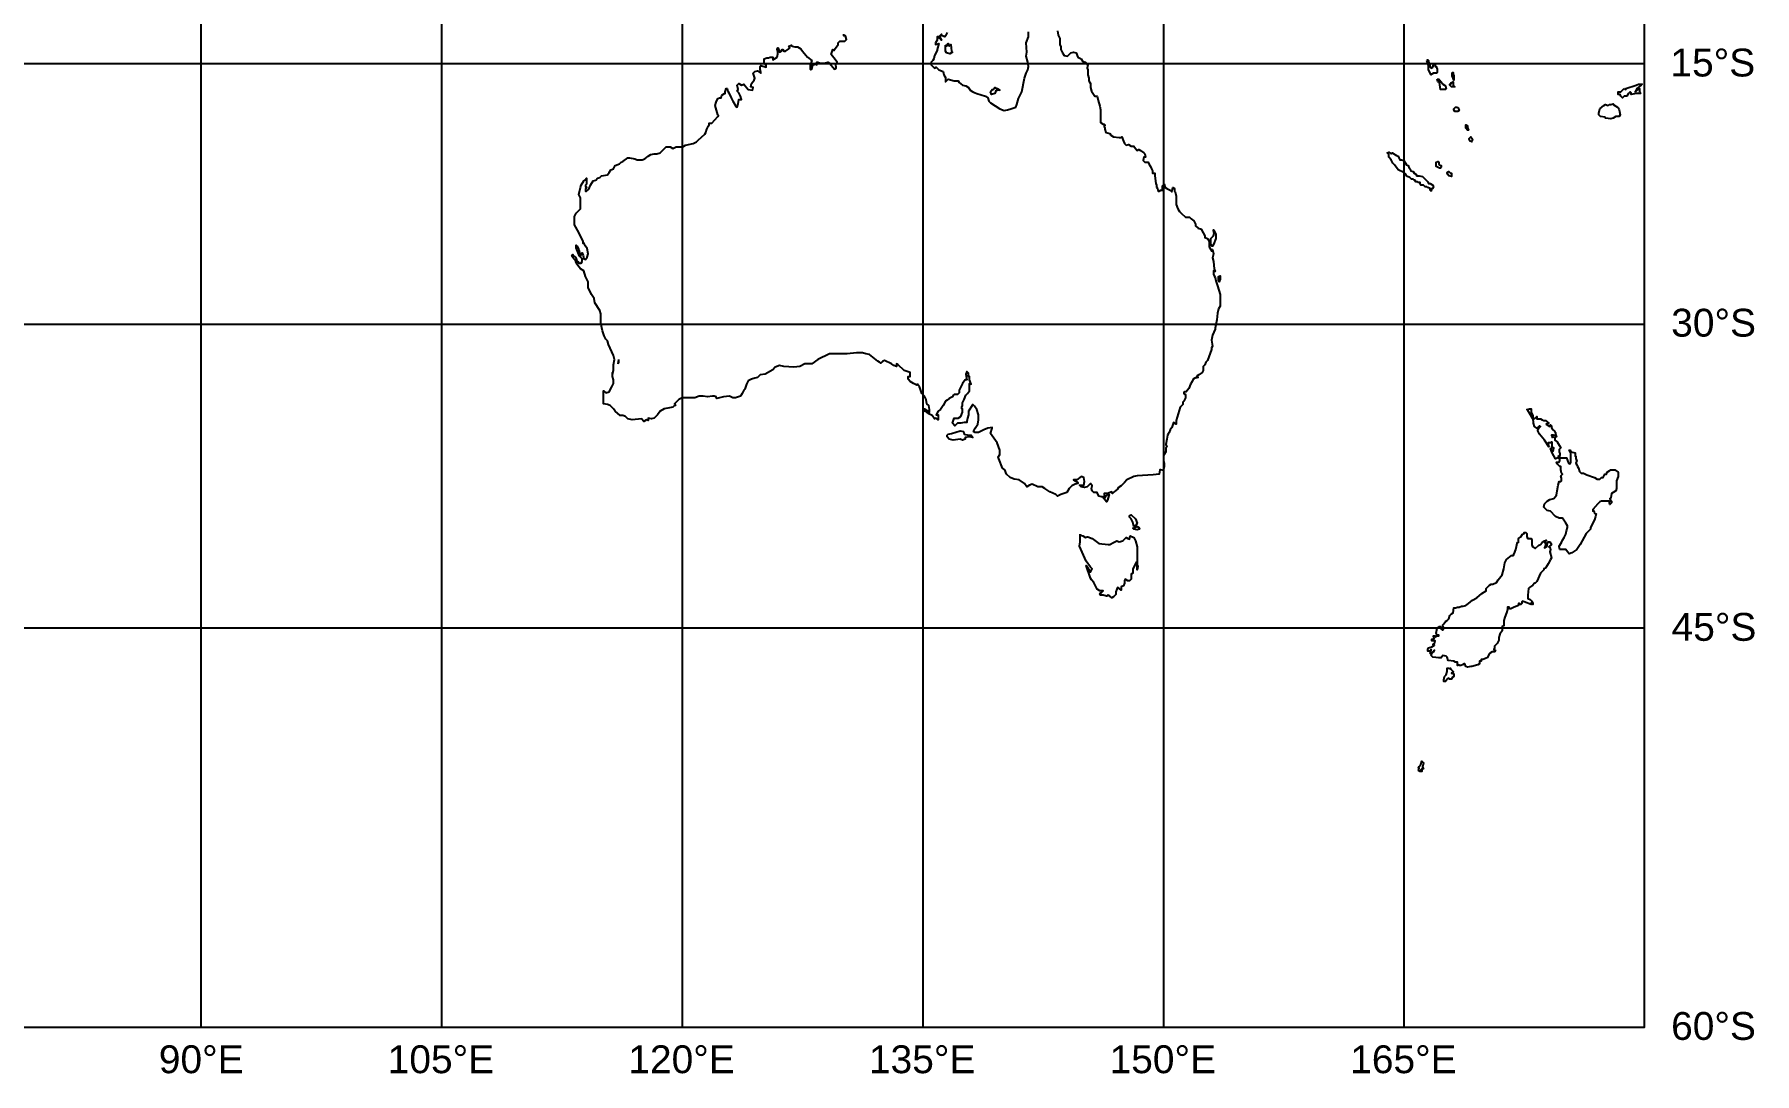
# Model space of a CAD drawing. Header units: millimetres. Extents: x 1844 to 27622, y 2629 to 17869.
# Drawn here: x 20211 to 27621, y 2629 to 7105 of the extents above; entities that cross this region are included whole.
import ezdxf

# ---------------------------------------------------------------- set-up
doc = ezdxf.new("R2010")
doc.units = ezdxf.units.MM
for name, color, linetype in [('COUNTRY', 212, 'Continuous'), ('FRAME', 252, 'Continuous'), ('经纬度标注', 7, 'Continuous'), ('网格线', 251, 'Continuous')]:
    doc.layers.add(name, color=color, linetype=linetype)
doc.styles.add('ARIAL', font='arial.ttf')

msp = doc.modelspace()

# ---------------------------------------------------------------- linework, layer by layer
at = {"layer": 'COUNTRY', "linetype": 'Continuous', "lineweight": -3}
for points in [[(24618.1, 7120.6), (24621.7, 7102.4), (24629, 7087.8), (24629, 7062.3), (24632.7, 7051.3), (24632.7, 7040.4), (24640, 7025.8), (24647.3, 7014.8), (24661.9, 7011.2), (24676.4, 7025.8), (24687.4, 7029.4), (24698.3, 7025.8), (24705.6, 7007.5), (24720.2, 7000.2), (24727.5, 6989.3), (24738.5, 6985.6), (24749.4, 6974.7), (24745.8, 6960.1), (24749.4, 6952.8), (24749.4, 6930.9), (24753.1, 6916.3), (24753.1, 6905.3), (24760.4, 6894.4), (24760.4, 6876.1), (24764, 6861.5), (24778.6, 6839.6), (24789.6, 6839.6), (24793.2, 6821.4), (24800.5, 6795.8), (24804.2, 6781.2), (24804.2, 6763), (24804.2, 6752), (24804.2, 6741.1), (24804.2, 6726.5), (24815.1, 6719.2), (24818.8, 6719.2), (24818.8, 6711.9), (24822.4, 6715.5), (24822.4, 6711.9), (24818.8, 6708.2), (24822.4, 6704.6), (24822.4, 6697.3), (24826.1, 6682.7), (24844.3, 6679), (24848, 6671.7), (24858.9, 6664.4), (24884.5, 6660.8), (24891.8, 6660.8), (24895.4, 6664.4), (24902.7, 6646.2), (24906.4, 6635.2), (24913.7, 6627.9), (24924.6, 6631.6), (24935.6, 6624.3), (24946.5, 6624.3), (24953.8, 6613.3), (24961.1, 6606), (24968.4, 6609.7), (24975.7, 6606), (24990.3, 6595.1), (24994, 6591.5), (24997.6, 6576.9), (24990.3, 6576.9), (24986.7, 6562.3), (24994, 6555), (25008.6, 6555), (25012.2, 6547.7), (25019.5, 6536.7), (25023.2, 6525.8), (25026.8, 6518.5), (25026.8, 6507.5), (25037.8, 6507.5), (25037.8, 6496.6), (25041.4, 6463.7), (25045.1, 6456.4), (25045.1, 6449.1), (25048.7, 6441.8), (25052.4, 6430.9), (25056, 6430.9), (25063.3, 6434.5), (25070.6, 6434.5), (25070.6, 6452.8), (25077.9, 6460.1), (25081.6, 6445.5), (25088.9, 6441.8), (25103.5, 6434.5), (25110.8, 6427.2), (25114.4, 6445.5), (25121.7, 6441.8), (25121.7, 6430.9), (25125.4, 6427.2), (25129, 6409), (25129, 6372.5), (25136.3, 6354.2), (25143.6, 6343.3), (25150.9, 6336), (25169.2, 6317.7), (25187.4, 6317.7), (25194.7, 6310.4), (25205.6, 6303.1), (25212.9, 6288.5), (25212.9, 6281.2), (25223.9, 6270.3), (25238.5, 6266.6), (25238.5, 6263), (25253.1, 6237.4), (25253.1, 6230.1), (25264, 6226.5), (25271.3, 6215.5), (25271.3, 6190), (25278.6, 6179), (25282.3, 6171.7), (25285.9, 6179), (25289.6, 6160.8), (25285.9, 6142.5), (25289.6, 6127.9), (25293.2, 6095.1), (25296.9, 6084.2), (25289.6, 6087.8), (25289.6, 6076.9), (25289.6, 6073.2), (25293.2, 6065.9), (25296.9, 6058.6), (25300.5, 6044), (25307.8, 6022.1), (25318.8, 5985.6), (25318.8, 5952.8), (25318.8, 5934.5), (25311.5, 5923.6), (25307.8, 5905.3), (25304.2, 5876.1), (25296.9, 5839.6), (25296.9, 5836), (25285.9, 5810.4), (25282.3, 5788.5), (25285.9, 5763), (25282.3, 5755.7), (25282.3, 5748.4), (25264, 5700.9), (25256.7, 5693.6), (25253.1, 5682.7), (25245.8, 5675.4), (25245.8, 5664.4), (25245.8, 5657.1), (25242.1, 5649.8), (25227.5, 5638.9), (25220.2, 5635.2), (25216.6, 5631.6), (25223.9, 5627.9), (25209.3, 5624.3), (25202, 5620.6), (25198.3, 5609.7), (25191, 5598.8), (25183.7, 5580.5), (25172.8, 5565.9), (25165.5, 5565.9), (25161.9, 5562.3), (25161.9, 5558.6), (25169.2, 5555), (25169.2, 5540.4), (25161.9, 5525.8), (25158.2, 5522.1), (25158.2, 5511.2), (25147.3, 5500.2), (25129, 5441.8), (25129, 5427.2), (25118.1, 5434.5), (25110.8, 5412.6), (25103.5, 5401.7), (25099.8, 5390.7), (25096.2, 5387.1), (25092.5, 5379.8), (25088.9, 5361.5), (25085.2, 5339.6), (25088.9, 5328.7), (25085.2, 5325), (25085.2, 5306.8), (25074.3, 5292.2), (25074.3, 5277.6), (25074.3, 5270.3), (25077.9, 5259.3), (25077.9, 5244.7), (25074.3, 5233.8), (25074.3, 5226.5), (25063.3, 5230.1), (25059.7, 5230.1), (25056, 5211.9), (25030.5, 5208.2), (24961.1, 5204.6), (24946.5, 5200.9), (24917.3, 5186.3), (24906.4, 5175.4), (24891.8, 5160.8), (24880.8, 5153.5), (24877.2, 5146.2), (24862.6, 5135.2), (24855.3, 5127.9), (24851.6, 5135.2), (24833.4, 5127.9), (24826.1, 5127.9), (24818.8, 5127.9), (24818.8, 5117), (24822.4, 5109.7), (24826.1, 5117), (24837, 5124.3), (24840.7, 5124.3), (24837, 5109.7), (24833.4, 5098.8), (24829.7, 5091.5), (24811.5, 5113.3), (24807.8, 5113.3), (24796.9, 5117), (24789.6, 5131.6), (24775, 5131.6), (24767.7, 5138.9), (24764, 5149.8), (24767.7, 5160.8), (24760.4, 5171.7), (24745.8, 5157.1), (24734.8, 5153.5), (24720.2, 5157.1), (24712.9, 5164.4), (24731.2, 5164.4), (24734.8, 5179), (24731.2, 5197.3), (24720.2, 5200.9), (24702, 5186.3), (24687.4, 5186.3), (24705.6, 5175.4), (24705.6, 5171.7), (24694.7, 5168.1), (24680.1, 5160.8), (24669.2, 5149.8), (24658.2, 5131.6), (24632.7, 5124.3), (24618.1, 5117), (24610.8, 5124.3), (24585.2, 5135.2), (24563.3, 5149.8), (24552.4, 5157.1), (24534.1, 5157.1), (24508.6, 5168.1), (24497.6, 5164.4), (24486.7, 5157.1), (24475.7, 5171.7), (24453.8, 5186.3), (24431.9, 5190), (24413.7, 5197.3), (24399.1, 5211.9), (24391.8, 5230.1), (24380.8, 5237.4), (24366.2, 5277.6), (24362.6, 5284.9), (24369.9, 5295.8), (24369.9, 5314.1), (24358.9, 5346.9), (24329.7, 5387.1), (24337, 5409), (24337, 5412.6), (24318.8, 5409), (24300.5, 5401.7), (24278.6, 5390.7), (24264, 5390.7), (24256.7, 5394.4), (24264, 5409), (24275, 5427.2), (24278.6, 5445.5), (24278.6, 5467.4), (24271.3, 5489.3), (24260.4, 5503.9), (24253.1, 5511.2), (24234.8, 5482), (24234.8, 5467.4), (24231.2, 5452.8), (24227.5, 5438.2), (24227.5, 5434.5), (24216.6, 5434.5), (24202, 5430.9), (24187.4, 5430.9), (24176.4, 5419.9), (24165.5, 5430.9), (24172.8, 5452.8), (24191, 5452.8), (24202, 5460.1), (24209.3, 5478.3), (24209.3, 5492.9), (24205.6, 5492.9), (24205.6, 5500.2), (24209.3, 5507.5), (24209.3, 5518.5), (24216.6, 5533.1), (24223.9, 5551.3), (24231.2, 5558.6), (24238.5, 5569.6), (24238.5, 5602.4), (24245.8, 5598.8), (24242.1, 5609.7), (24238.5, 5617), (24238.5, 5631.6), (24234.8, 5631.6), (24234.8, 5646.2), (24227.5, 5653.5), (24223.9, 5642.5), (24227.5, 5617), (24220.2, 5617), (24209.3, 5602.4), (24202, 5587.8), (24194.7, 5573.2), (24194.7, 5562.3), (24187.4, 5555), (24172.8, 5555), (24169.2, 5551.3), (24165.5, 5544), (24150.9, 5536.7), (24143.6, 5529.4), (24136.3, 5525.8), (24125.4, 5507.5), (24114.4, 5489.3), (24103.5, 5482), (24096.2, 5467.4), (24103.5, 5467.4), (24103.5, 5445.5), (24096.2, 5452.8), (24088.9, 5449.1), (24077.9, 5463.7), (24063.3, 5471), (24056, 5478.3), (24045.1, 5482), (24045.1, 5492.9), (24067, 5478.3), (24067, 5489.3), (24063.3, 5507.5), (24056, 5514.8), (24052.4, 5533.1), (24045.1, 5547.7), (24034.1, 5558.6), (24026.8, 5580.5), (24023.2, 5587.8), (24015.9, 5598.8), (24012.2, 5595.1), (23997.6, 5602.4), (23983, 5609.7), (23975.7, 5620.6), (23975.7, 5631.6), (23983, 5631.6), (23983, 5649.8), (23957.5, 5657.1), (23931.9, 5682.7), (23924.6, 5686.3), (23924.6, 5675.4), (23913.7, 5679), (23902.7, 5686.3), (23873.5, 5700.9), (23866.2, 5697.3), (23855.3, 5690), (23851.6, 5693.6), (23844.3, 5697.3), (23807.8, 5726.5), (23793.2, 5730.1), (23778.6, 5733.8), (23753.1, 5733.8), (23712.9, 5730.1), (23661.9, 5730.1), (23636.3, 5730.1), (23585.2, 5704.6), (23559.7, 5686.3), (23530.5, 5686.3), (23508.6, 5675.4), (23483, 5671.7), (23439.2, 5675.4), (23421, 5679), (23402.7, 5671.7), (23391.8, 5660.8), (23358.9, 5642.5), (23337, 5638.9), (23326.1, 5627.9), (23315.1, 5624.3), (23300.5, 5620.6), (23285.9, 5613.3), (23278.6, 5598.8), (23271.3, 5576.9), (23267.7, 5573.2), (23260.4, 5558.6), (23253.1, 5547.7), (23231.2, 5540.4), (23220.2, 5540.4), (23205.6, 5547.7), (23180.1, 5544), (23150.9, 5536.7), (23147.3, 5544), (23140, 5547.7), (23132.7, 5547.7), (23110.8, 5544), (23092.5, 5547.7), (23074.3, 5547.7), (23056, 5540.4), (23001.3, 5540.4), (22986.7, 5533.1), (22975.7, 5522.1), (22968.4, 5514.8), (22972.1, 5507.5), (22968.4, 5507.5), (22961.1, 5500.2), (22946.5, 5496.6), (22924.6, 5492.9), (22906.4, 5482), (22895.4, 5467.4), (22888.1, 5460.1), (22880.8, 5452.8), (22869.9, 5449.1), (22855.3, 5452.8), (22855.3, 5441.8), (22848, 5445.5), (22837, 5438.2), (22826.1, 5449.1), (22785.9, 5445.5), (22767.7, 5449.1), (22756.7, 5460.1), (22745.8, 5463.7), (22745.8, 5463.7), (22734.8, 5463.7), (22712.9, 5482), (22705.6, 5492.9), (22691, 5507.5), (22680.1, 5511.2), (22661.9, 5514.8), (22661.9, 5551.3), (22661.9, 5569.6), (22661.9, 5569.6), (22672.8, 5562.3), (22687.4, 5565.9), (22698.3, 5587.8), (22705.6, 5602.4), (22705.6, 5617), (22702, 5631.6), (22702, 5649.8), (22702, 5642.5), (22705.6, 5657.1), (22705.6, 5682.7), (22709.3, 5704.6), (22705.6, 5722.8), (22683.7, 5770.3), (22680.1, 5784.9), (22672.8, 5792.2), (22665.5, 5806.8), (22658.2, 5828.7), (22650.9, 5861.5), (22650.9, 5901.7), (22647.3, 5916.3), (22625.4, 5949.1), (22621.7, 5967.4), (22610.8, 5985.6), (22596.2, 6014.8), (22596.2, 6040.4), (22585.2, 6062.3), (22577.9, 6087.8), (22563.3, 6095.1), (22552.4, 6109.7), (22545.1, 6120.6), (22541.4, 6131.6), (22534.1, 6138.9), (22526.8, 6149.8), (22530.5, 6157.1), (22530.5, 6149.8), (22537.8, 6149.8), (22541.4, 6146.2), (22545.1, 6138.9), (22548.7, 6124.3), (22552.4, 6127.9), (22556, 6120.6), (22567, 6120.6), (22570.6, 6127.9), (22570.6, 6138.9), (22559.7, 6149.8), (22545.1, 6186.3), (22545.1, 6197.3), (22548.7, 6193.6), (22556, 6179), (22563.3, 6149.8), (22570.6, 6164.4), (22574.3, 6153.5), (22577.9, 6138.9), (22585.2, 6135.2), (22592.5, 6146.2), (22596.2, 6160.8), (22592.5, 6182.7), (22585.2, 6193.6), (22577.9, 6208.2), (22574.3, 6204.6), (22574.3, 6215.5), (22567, 6230.1), (22556, 6252), (22537.8, 6284.9), (22537.8, 6321.4), (22545.1, 6336), (22563.3, 6354.2), (22563.3, 6365.2), (22563.3, 6376.1), (22563.3, 6401.7), (22556, 6416.3), (22563.3, 6445.5), (22567, 6456.4), (22577.9, 6474.7), (22581.6, 6478.3)], [(24143.6, 7113.3), (24136.3, 7098.8), (24132.7, 7095.1), (24121.7, 7098.8), (24118.1, 7106), (24110.8, 7098.8), (24114.4, 7087.8), (24118.1, 7080.5), (24110.8, 7087.8), (24107.1, 7095.1), (24099.8, 7095.1), (24099.8, 7080.5), (24092.5, 7069.6), (24092.5, 7062.3), (24107.1, 7065.9), (24099.8, 7040.4), (24099.8, 7036.7), (24088.9, 7014.8), (24085.2, 7000.2), (24081.6, 6992.9), (24074.3, 6985.6), (24074.3, 6974.7), (24081.6, 6967.4), (24088.9, 6960.1), (24096.2, 6963.7), (24107.1, 6952.8), (24125.4, 6945.5), (24129, 6930.9), (24136.3, 6919.9), (24136.3, 6901.7), (24147.3, 6912.6), (24172.8, 6905.3), (24191, 6905.3), (24194.7, 6898), (24209.3, 6887.1), (24223.9, 6883.4), (24234.8, 6876.1), (24242.1, 6865.2), (24253.1, 6857.9), (24264, 6854.2), (24271.3, 6850.6), (24307.8, 6839.6), (24318.8, 6832.3), (24322.4, 6817.7), (24329.7, 6810.4), (24369.9, 6784.9), (24388.1, 6777.6), (24402.7, 6781.2), (24417.3, 6784.9), (24439.2, 6792.2), (24442.9, 6803.1), (24450.2, 6828.7), (24464.8, 6857.9), (24475.7, 6916.3), (24483, 6938.2), (24490.3, 6952.8), (24494, 6967.4), (24490.3, 6985.6), (24483, 7011.2), (24486.7, 7029.4), (24483, 7069.6), (24494, 7095.1), (24494, 7117)], [(22581.6, 6478.3), (22588.9, 6485.6), (22588.9, 6463.7), (22588.9, 6460.1), (22585.2, 6456.4), (22585.2, 6449.1), (22588.9, 6449.1), (22585.2, 6438.2), (22585.2, 6430.9), (22588.9, 6430.9), (22599.8, 6438.2), (22607.1, 6456.4), (22618.1, 6474.7), (22629, 6478.3), (22636.3, 6485.6), (22647.3, 6489.3), (22654.6, 6496.6), (22680.1, 6500.2), (22687.4, 6511.2), (22694.7, 6522.1), (22705.6, 6525.8), (22712.9, 6540.4), (22731.2, 6547.7), (22738.5, 6555), (22745.8, 6558.6), (22767.7, 6573.2), (22775, 6573.2), (22775, 6573.2), (22796.9, 6569.6), (22807.8, 6565.9), (22818.8, 6565.9), (22829.7, 6565.9), (22840.7, 6569.6), (22855.3, 6580.5), (22866.2, 6587.8), (22880.8, 6591.5), (22891.8, 6591.5), (22906.4, 6595.1), (22931.9, 6620.6), (22950.2, 6620.6), (22961.1, 6613.3), (22975.7, 6620.6), (22994, 6620.6), (23004.9, 6620.6), (23015.9, 6627.9), (23048.7, 6635.2), (23063.3, 6642.5), (23070.6, 6649.8), (23099.8, 6675.4), (23103.5, 6682.7), (23107.1, 6697.3), (23114.4, 6711.9), (23118.1, 6715.5), (23118.1, 6722.8), (23129, 6722.8), (23154.6, 6752), (23158.2, 6755.7), (23154.6, 6759.3), (23143.6, 6799.5), (23147.3, 6814.1), (23154.6, 6828.7), (23161.9, 6832.3), (23169.2, 6832.3), (23172.8, 6843.3), (23183.7, 6850.6), (23187.4, 6850.6), (23187.4, 6857.9), (23191, 6872.5), (23194.7, 6872.5), (23198.3, 6861.5), (23202, 6854.2), (23212.9, 6832.3), (23220.2, 6817.7), (23227.5, 6806.8), (23231.2, 6795.8), (23238.5, 6792.2), (23242.1, 6806.8), (23245.8, 6825), (23245.8, 6825), (23256.7, 6825), (23253.1, 6839.6), (23245.8, 6854.2), (23238.5, 6861.5), (23242.1, 6868.8), (23238.5, 6887.1), (23245.8, 6894.4), (23256.7, 6887.1), (23267.7, 6890.7), (23285.9, 6868.8), (23304.2, 6865.2), (23307.8, 6876.1), (23296.9, 6879.8), (23300.5, 6894.4), (23311.5, 6909), (23315.1, 6916.3), (23307.8, 6938.2), (23315.1, 6945.5), (23326.1, 6949.1), (23340.7, 6938.2), (23340.7, 6941.8), (23337, 6956.4), (23337, 6967.4), (23340.7, 6971), (23362.6, 6963.7), (23362.6, 6971), (23355.3, 6982), (23355.3, 7000.2), (23366.2, 7003.9), (23373.5, 7003.9), (23380.8, 7007.5), (23391.8, 7007.5), (23391.8, 6996.6), (23399.1, 7000.2), (23410, 7007.5), (23413.7, 7022.1), (23413.7, 7029.4), (23410, 7040.4), (23413.7, 7047.7), (23417.3, 7040.4), (23421, 7029.4), (23428.3, 7033.1), (23431.9, 7040.4), (23435.6, 7040.4), (23439.2, 7033.1), (23446.5, 7033.1), (23461.1, 7044), (23464.8, 7047.7), (23461.1, 7055), (23472.1, 7058.6), (23475.7, 7055), (23486.7, 7051.3), (23497.6, 7051.3), (23512.2, 7044), (23519.5, 7033.1), (23541.4, 7007.5), (23559.7, 6992.9), (23552.4, 6971), (23552.4, 6956.4), (23556, 6956.4), (23556, 6952.8), (23559.7, 6956.4), (23563.3, 6967.4), (23563.3, 6971), (23567, 6978.3), (23570.6, 6974.7), (23574.3, 6978.3), (23581.6, 6974.7), (23581.6, 6985.6), (23585.2, 6985.6), (23596.2, 6982), (23614.4, 6982), (23629, 6985.6), (23636.3, 6982), (23658.2, 6956.4), (23665.5, 6960.1), (23665.5, 6963.7), (23661.9, 6978.3), (23669.2, 6982), (23669.2, 6985.6), (23654.6, 7003.9), (23643.6, 7018.5), (23650.9, 7040.4), (23654.6, 7036.7), (23658.2, 7040.4), (23672.8, 7062.3), (23672.8, 7069.6), (23680.1, 7076.9), (23687.4, 7076.9), (23702, 7076.9), (23709.3, 7084.2), (23705.6, 7098.8), (23698.3, 7098.8), (23698.3, 7106)], [(24136.3, 7058.6), (24140, 7058.6), (24140, 7055), (24147.3, 7065.9), (24150.9, 7055), (24158.2, 7062.3), (24161.9, 7033.1), (24165.5, 7029.4), (24154.6, 7022.1), (24140, 7025.8), (24136.3, 7033.1), (24136.3, 7058.6)], [(26209.3, 6992.9), (26212.9, 6996.6), (26216.6, 6992.9), (26216.6, 6985.6), (26220.2, 6978.3), (26223.9, 6963.7), (26227.5, 6960.1), (26234.8, 6963.7), (26238.5, 6974.7), (26242.1, 6978.3), (26245.8, 6974.7), (26245.8, 6967.4), (26249.4, 6967.4), (26253.1, 6956.4), (26253.1, 6941.8), (26249.4, 6938.2), (26238.5, 6938.2), (26231.2, 6934.5), (26227.5, 6930.9), (26216.6, 6952.8), (26216.6, 6971), (26209.3, 6992.9)], [(26253.1, 6912.6), (26260.4, 6912.6), (26264, 6909), (26267.7, 6901.7), (26271.3, 6901.7), (26278.6, 6890.7), (26289.6, 6883.4), (26293.2, 6872.5), (26289.6, 6868.8), (26267.7, 6868.8), (26264, 6898), (26260.4, 6901.7), (26256.7, 6901.7), (26253.1, 6912.6)], [(26318.8, 6898), (26322.4, 6901.7), (26322.4, 6887.1), (26329.7, 6879.8), (26315.1, 6879.8), (26311.5, 6883.4), (26307.8, 6887.1), (26307.8, 6890.7), (26311.5, 6890.7), (26315.1, 6898), (26318.8, 6898)], [(26318.8, 6941.8), (26322.4, 6941.8), (26322.4, 6934.5), (26326.1, 6927.2), (26326.1, 6923.6), (26326.1, 6912.6), (26326.1, 6909), (26322.4, 6916.3), (26318.8, 6927.2), (26318.8, 6941.8)], [(24355.3, 6872.5), (24358.9, 6872.5), (24369.9, 6865.2), (24362.6, 6865.2), (24351.6, 6861.5), (24351.6, 6857.9), (24348, 6850.6), (24333.4, 6846.9), (24329.7, 6857.9), (24337, 6868.8), (24340.7, 6868.8), (24348, 6876.1), (24355.3, 6872.5)], [(27059.7, 6872.5), (27067, 6868.8), (27067, 6872.5), (27110.8, 6887.1), (27121.7, 6890.7), (27136.3, 6890.7), (27132.7, 6887.1), (27114.4, 6872.5), (27107.1, 6857.9), (27125.4, 6872.5), (27125.4, 6857.9), (27129, 6850.6), (27110.8, 6850.6), (27088.9, 6846.9), (27088.9, 6854.2), (27085.2, 6857.9), (27077.9, 6850.6), (27070.6, 6839.6), (27067, 6839.6), (27059.7, 6839.6), (27052.4, 6832.3), (27045.1, 6839.6), (27041.4, 6846.9), (27034.1, 6846.9), (27034.1, 6857.9), (27045.1, 6857.9), (27059.7, 6872.5)], [(26340.7, 6792.2), (26344.3, 6788.5), (26348, 6777.6), (26340.7, 6773.9), (26329.7, 6773.9), (26326.1, 6781.2), (26326.1, 6784.9), (26329.7, 6788.5), (26333.4, 6792.2), (26340.7, 6792.2)], [(26994, 6803.1), (27001.3, 6803.1), (27012.2, 6806.8), (27012.2, 6803.1), (27023.2, 6795.8), (27030.5, 6792.2), (27034.1, 6788.5), (27037.8, 6781.2), (27041.4, 6759.3), (27037.8, 6752), (27023.2, 6752), (27012.2, 6744.7), (27001.3, 6741.1), (26979.4, 6744.7), (26975.7, 6748.4), (26957.5, 6752), (26950.2, 6759.3), (26950.2, 6766.6), (26953.8, 6784.9), (26972.1, 6799.5), (26979.4, 6803.1), (26990.3, 6799.5), (26994, 6803.1)], [(26377.2, 6715.5), (26377.2, 6715.5), (26377.2, 6715.5), (26384.5, 6711.9), (26384.5, 6708.2), (26384.5, 6704.6), (26388.1, 6693.6), (26384.5, 6693.6), (26377.2, 6700.9), (26377.2, 6708.2), (26377.2, 6715.5), (26377.2, 6700.9), (26377.2, 6708.2), (26377.2, 6715.5)], [(26110.8, 6511.2), (26085.2, 6522.1), (26070.6, 6544), (26063.3, 6551.3), (26056, 6565.9), (26045.1, 6576.9), (26045.1, 6587.8), (26037.8, 6595.1), (26045.1, 6598.8), (26056, 6591.5), (26059.7, 6595.1), (26077.9, 6584.2), (26085.2, 6580.5), (26088.9, 6573.2), (26092.5, 6565.9), (26099.8, 6565.9), (26110.8, 6562.3), (26121.7, 6544), (26129, 6540.4), (26132.7, 6529.4), (26136.3, 6525.8), (26140, 6518.5), (26150.9, 6514.8), (26154.6, 6507.5), (26161.9, 6503.9), (26165.5, 6496.6), (26176.4, 6496.6), (26191, 6492.9), (26212.9, 6471), (26216.6, 6463.7), (26223.9, 6463.7), (26234.8, 6456.4), (26238.5, 6445.5), (26234.8, 6441.8), (26231.2, 6441.8), (26227.5, 6430.9), (26223.9, 6434.5), (26223.9, 6441.8), (26212.9, 6445.5), (26209.3, 6449.1), (26202, 6449.1), (26194.7, 6456.4), (26183.7, 6456.4), (26180.1, 6460.1), (26180.1, 6467.4), (26172.8, 6467.4), (26169.2, 6471), (26161.9, 6471), (26158.2, 6478.3), (26154.6, 6478.3), (26150.9, 6482), (26143.6, 6482), (26136.3, 6489.3), (26125.4, 6492.9), (26121.7, 6496.6), (26118.1, 6503.9), (26110.8, 6511.2)], [(26395.4, 6660.8), (26399.1, 6664.4), (26406.4, 6653.5), (26402.7, 6642.5), (26395.4, 6646.2), (26391.8, 6653.5), (26391.8, 6657.1), (26395.4, 6660.8)], [(26249.4, 6555), (26249.4, 6555), (26256.7, 6558.6), (26260.4, 6555), (26260.4, 6547.7), (26264, 6544), (26271.3, 6540.4), (26271.3, 6533.1), (26267.7, 6529.4), (26264, 6529.4), (26249.4, 6536.7), (26249.4, 6544), (26249.4, 6547.7), (26249.4, 6555)], [(26296.9, 6507.5), (26296.9, 6511.2), (26304.2, 6514.8), (26311.5, 6507.5), (26315.1, 6507.5), (26315.1, 6500.2), (26315.1, 6492.9), (26304.2, 6496.6), (26300.5, 6500.2), (26296.9, 6507.5)], [(25289.6, 6259.3), (25289.6, 6263), (25300.5, 6244.7), (25300.5, 6226.5), (25289.6, 6200.9), (25285.9, 6193.6), (25282.3, 6193.6), (25278.6, 6204.6), (25278.6, 6226.5), (25289.6, 6237.4), (25293.2, 6248.4), (25289.6, 6259.3)], [(25311.5, 6062.3), (25318.8, 6065.9), (25318.8, 6058.6), (25318.8, 6051.3), (25315.1, 6040.4), (25311.5, 6044), (25311.5, 6055), (25311.5, 6062.3), (25311.5, 6055), (25311.5, 6062.3)], [(22727.5, 5704.6), (22727.5, 5693.6), (22723.9, 5686.3)], [(22727.5, 5704.6), (22723.9, 5686.3)], [(22723.9, 5686.3), (22723.9, 5686.3)], [(22723.9, 5686.3), (22723.9, 5686.3), (22723.9, 5686.3)], [(26778.6, 4901.7), (26789.6, 4916.3), (26793.2, 4927.2), (26800.5, 4938.2), (26807.8, 4952.8), (26811.5, 4967.4), (26815.1, 4982), (26815.1, 4989.3), (26807.8, 5000.2), (26793.2, 5022.1), (26778.6, 5022.1), (26764, 5029.4), (26742.1, 5051.3), (26727.5, 5055), (26712.9, 5069.6), (26716.6, 5084.2), (26727.5, 5095.1), (26738.5, 5102.4), (26756.7, 5106), (26767.7, 5120.6), (26771.3, 5138.9), (26775, 5164.4), (26778.6, 5179), (26785.9, 5179), (26789.6, 5182.7), (26789.6, 5193.6), (26785.9, 5204.6), (26793.2, 5211.9), (26789.6, 5215.5), (26785.9, 5230.1), (26785.9, 5244.7), (26782.3, 5244.7), (26771.3, 5255.7), (26767.7, 5263), (26778.6, 5263), (26782.3, 5270.3), (26782.3, 5273.9), (26782.3, 5277.6), (26775, 5281.2), (26764, 5277.6), (26749.4, 5303.1), (26742.1, 5321.4), (26749.4, 5306.8), (26753.1, 5310.4), (26756.7, 5325), (26749.4, 5325), (26745.8, 5328.7), (26749.4, 5332.3), (26749.4, 5346.9), (26745.8, 5350.6), (26742.1, 5346.9), (26731.2, 5346.9), (26731.2, 5339.6), (26734.8, 5328.7), (26716.6, 5357.9), (26694.7, 5383.4), (26687.4, 5398), (26687.4, 5401.7), (26691, 5409), (26698.3, 5416.3), (26694.7, 5419.9), (26691, 5416.3), (26683.7, 5409), (26672.8, 5416.3), (26669.2, 5430.9), (26669.2, 5438.2), (26665.5, 5449.1), (26650.9, 5474.7), (26643.6, 5485.6), (26640, 5489.3), (26650.9, 5492.9), (26650.9, 5492.9), (26658.2, 5492.9), (26658.2, 5478.3), (26665.5, 5463.7), (26665.5, 5456.4), (26672.8, 5449.1), (26676.4, 5452.8), (26683.7, 5460.1), (26683.7, 5456.4), (26683.7, 5449.1), (26698.3, 5449.1), (26705.6, 5445.5), (26712.9, 5441.8), (26720.2, 5441.8), (26734.8, 5430.9), (26723.9, 5427.2), (26738.5, 5416.3), (26742.1, 5423.6), (26745.8, 5419.9), (26745.8, 5412.6), (26749.4, 5405.3), (26760.4, 5394.4), (26764, 5390.7), (26764, 5383.4), (26767.7, 5372.5), (26764, 5376.1), (26753.1, 5379.8), (26745.8, 5379.8), (26749.4, 5372.5), (26749.4, 5368.8), (26753.1, 5372.5), (26760.4, 5368.8), (26760.4, 5357.9), (26771.3, 5350.6), (26778.6, 5336), (26785.9, 5325), (26778.6, 5317.7), (26778.6, 5306.8), (26782.3, 5303.1), (26782.3, 5292.2), (26778.6, 5292.2), (26775, 5288.5), (26778.6, 5284.9), (26782.3, 5284.9), (26785.9, 5281.2), (26796.9, 5281.2), (26800.5, 5281.2), (26807.8, 5281.2), (26811.5, 5281.2), (26815.1, 5270.3), (26818.8, 5259.3), (26826.1, 5255.7), (26829.7, 5263), (26829.7, 5295.8), (26829.7, 5303.1), (26822.4, 5314.1), (26826.1, 5314.1), (26829.7, 5306.8), (26848, 5303.1), (26848, 5288.5), (26851.6, 5288.5), (26851.6, 5277.6), (26855.3, 5270.3), (26851.6, 5259.3), (26855.3, 5252), (26858.9, 5244.7), (26862.6, 5237.4), (26866.2, 5222.8), (26873.5, 5215.5), (26884.5, 5215.5), (26899.1, 5208.2), (26931.9, 5197.3), (26942.9, 5190), (26953.8, 5190), (26961.1, 5197.3), (26968.4, 5197.3), (26975.7, 5211.9), (26983, 5211.9), (26986.7, 5219.2), (26997.6, 5226.5), (27001.3, 5230.1), (27008.6, 5230.1), (27019.5, 5230.1), (27034.1, 5219.2), (27034.1, 5200.9), (27026.8, 5182.7), (27026.8, 5164.4), (27026.8, 5160.8), (27026.8, 5149.8), (27023.2, 5138.9), (27012.2, 5131.6), (27004.9, 5127.9), (27001.3, 5109.7), (26997.6, 5106), (27001.3, 5095.1), (27004.9, 5095.1), (27004.9, 5087.8), (26997.6, 5080.5), (26994, 5095.1), (26986.7, 5095.1), (26979.4, 5095.1), (26968.4, 5095.1), (26961.1, 5095.1), (26953.8, 5091.5), (26946.5, 5084.2), (26924.6, 5058.6), (26924.6, 5051.3), (26928.3, 5055), (26931.9, 5044), (26939.2, 5040.4), (26935.6, 5029.4), (26931.9, 5014.8), (26913.7, 4982), (26913.7, 4974.7), (26895.4, 4956.4), (26869.9, 4909), (26855.3, 4887.1), (26833.4, 4872.5), (26822.4, 4868.8), (26815.1, 4876.1), (26807.8, 4887.1), (26782.3, 4887.1), (26778.6, 4898), (26778.6, 4901.7)], [(24143.6, 5379.8), (24147.3, 5383.4), (24161.9, 5387.1), (24198.3, 5398), (24212.9, 5394.4), (24216.6, 5383.4), (24234.8, 5379.8), (24245.8, 5379.8), (24253.1, 5368.8), (24238.5, 5372.5), (24220.2, 5368.8), (24220.2, 5361.5), (24209.3, 5357.9), (24198.3, 5361.5), (24169.2, 5357.9), (24150.9, 5361.5), (24143.6, 5372.5), (24143.6, 5379.8)], [(24928.3, 5033.1), (24935.6, 5036.7), (24953.8, 5018.5), (24961.1, 5000.2), (24957.5, 4992.9), (24946.5, 4985.6), (24942.9, 5003.9), (24935.6, 5018.5), (24928.3, 5025.8), (24928.3, 5033.1)], [(24946.5, 4974.7), (24942.9, 4978.3), (24961.1, 4985.6), (24968.4, 4982), (24972.1, 4974.7), (24961.1, 4971), (24946.5, 4974.7)], [(24716.6, 4952.8), (24716.6, 4949.1), (24727.5, 4945.5), (24738.5, 4938.2), (24745.8, 4941.8), (24749.4, 4941.8), (24767.7, 4934.5), (24796.9, 4912.6), (24837, 4909), (24844.3, 4909), (24858.9, 4916.3), (24873.5, 4923.6), (24884.5, 4919.9), (24899.1, 4923.6), (24913.7, 4938.2), (24921, 4934.5), (24928.3, 4930.9), (24931.9, 4945.5), (24946.5, 4938.2), (24953.8, 4923.6), (24961.1, 4898), (24961.1, 4883.4), (24961.1, 4872.5), (24961.1, 4846.9), (24961.1, 4821.4), (24964.8, 4814.1), (24961.1, 4799.5), (24961.1, 4810.4), (24961.1, 4825), (24957.5, 4832.3), (24953.8, 4825), (24942.9, 4803.1), (24942.9, 4784.9), (24935.6, 4781.2), (24935.6, 4759.3), (24928.3, 4752), (24921, 4752), (24910, 4759.3), (24906.4, 4752), (24906.4, 4741.1), (24902.7, 4730.1), (24891.8, 4726.5), (24891.8, 4711.9), (24884.5, 4719.2), (24877.2, 4722.8), (24873.5, 4715.5), (24869.9, 4704.6), (24869.9, 4693.6), (24858.9, 4682.7), (24851.6, 4679), (24844.3, 4686.3), (24837, 4690), (24829.7, 4686.3), (24815.1, 4690), (24804.2, 4690), (24800.5, 4697.3), (24807.8, 4700.9), (24815.1, 4708.2), (24800.5, 4708.2), (24789.6, 4715.5), (24775, 4744.7), (24764, 4755.7), (24760.4, 4763), (24742.1, 4817.7), (24760.4, 4788.5), (24767.7, 4803.1), (24760.4, 4810.4), (24742.1, 4836), (24712.9, 4901.7), (24716.6, 4919.9), (24716.6, 4952.8)], [(26599.8, 4919.9), (26603.5, 4916.3), (26603.5, 4934.5), (26614.4, 4941.8), (26621.7, 4952.8), (26629, 4956.4), (26629, 4960.1), (26636.3, 4960.1), (26640, 4956.4), (26640, 4941.8), (26643.6, 4934.5), (26650.9, 4934.5), (26658.2, 4934.5), (26661.9, 4927.2), (26661.9, 4905.3), (26665.5, 4898), (26676.4, 4890.7), (26691, 4905.3), (26698.3, 4909), (26705.6, 4916.3), (26716.6, 4923.6), (26723.9, 4927.2), (26723.9, 4923.6), (26716.6, 4916.3), (26720.2, 4916.3), (26720.2, 4905.3), (26716.6, 4894.4), (26727.5, 4901.7), (26727.5, 4909), (26731.2, 4919.9), (26738.5, 4919.9), (26745.8, 4909), (26734.8, 4898), (26738.5, 4898), (26742.1, 4887.1), (26738.5, 4876.1), (26745.8, 4850.6), (26742.1, 4843.3), (26731.2, 4825), (26727.5, 4817.7), (26720.2, 4806.8), (26712.9, 4803.1), (26712.9, 4799.5), (26698.3, 4784.9), (26683.7, 4748.4), (26676.4, 4741.1), (26672.8, 4741.1), (26665.5, 4733.8), (26650.9, 4722.8), (26647.3, 4719.2), (26643.6, 4690), (26643.6, 4675.4), (26654.6, 4671.7), (26661.9, 4664.4), (26665.5, 4653.5), (26665.5, 4649.8), (26658.2, 4657.1), (26658.2, 4649.8), (26629, 4660.8), (26621.7, 4664.4), (26618.1, 4660.8), (26618.1, 4653.5), (26614.4, 4649.8), (26607.1, 4653.5), (26603.5, 4653.5), (26603.5, 4646.2), (26585.2, 4638.9), (26570.6, 4631.6), (26567, 4631.6), (26563.3, 4638.9), (26556, 4638.9), (26556, 4627.9), (26552.4, 4613.3), (26545.1, 4595.1), (26541.4, 4580.5), (26541.4, 4558.6), (26534.1, 4555), (26534.1, 4536.7), (26523.2, 4522.1), (26519.5, 4507.5), (26519.5, 4496.6), (26512.2, 4482), (26504.9, 4474.7), (26501.3, 4471), (26501.3, 4460.1), (26497.6, 4456.4), (26504.9, 4452.8), (26501.3, 4445.5), (26490.3, 4445.5), (26479.4, 4438.2), (26468.4, 4419.9), (26450.2, 4412.6), (26442.9, 4412.6), (26442.9, 4405.3), (26435.6, 4405.3), (26435.6, 4394.4), (26428.3, 4390.7), (26402.7, 4383.4), (26399.1, 4383.4), (26384.5, 4379.8), (26377.2, 4383.4), (26373.5, 4394.4), (26369.9, 4394.4), (26362.6, 4390.7), (26355.3, 4387.1), (26348, 4387.1), (26348, 4390.7), (26340.7, 4387.1), (26340.7, 4394.4), (26340.7, 4401.7), (26333.4, 4401.7), (26326.1, 4405.3), (26300.5, 4409), (26296.9, 4423.6), (26293.2, 4427.2), (26278.6, 4430.9), (26271.3, 4419.9), (26260.4, 4419.9), (26234.8, 4423.6), (26227.5, 4430.9), (26231.2, 4438.2), (26238.5, 4445.5), (26242.1, 4452.8), (26227.5, 4438.2), (26223.9, 4438.2), (26227.5, 4452.8), (26227.5, 4456.4), (26223.9, 4449.1), (26212.9, 4449.1), (26212.9, 4456.4), (26216.6, 4463.7), (26231.2, 4467.4), (26242.1, 4474.7), (26238.5, 4474.7), (26234.8, 4478.3), (26242.1, 4482), (26245.8, 4492.9), (26238.5, 4492.9), (26231.2, 4492.9), (26231.2, 4500.2), (26238.5, 4500.2), (26242.1, 4507.5), (26238.5, 4511.2), (26238.5, 4514.8), (26245.8, 4514.8), (26245.8, 4511.2), (26253.1, 4514.8), (26256.7, 4514.8), (26260.4, 4514.8), (26260.4, 4518.5), (26253.1, 4518.5), (26249.4, 4525.8), (26253.1, 4547.7), (26264, 4555), (26267.7, 4555), (26271.3, 4551.3), (26271.3, 4544), (26275, 4540.4), (26278.6, 4540.4), (26282.3, 4547.7), (26278.6, 4558.6), (26278.6, 4562.3), (26282.3, 4565.9), (26289.6, 4576.9), (26296.9, 4580.5), (26304.2, 4587.8), (26307.8, 4602.4), (26315.1, 4609.7), (26322.4, 4613.3), (26326.1, 4635.2), (26333.4, 4635.2), (26340.7, 4638.9), (26348, 4638.9), (26358.9, 4642.5), (26366.2, 4642.5), (26377.2, 4646.2), (26388.1, 4653.5), (26406.4, 4668.1), (26424.6, 4679), (26446.5, 4697.3), (26464.8, 4708.2), (26464.8, 4719.2), (26479.4, 4733.8), (26486.7, 4737.4), (26494, 4737.4), (26508.6, 4744.7), (26515.9, 4755.7), (26534.1, 4777.6), (26541.4, 4803.1), (26545.1, 4828.7), (26552.4, 4843.3), (26574.3, 4861.5), (26581.6, 4861.5), (26585.2, 4868.8), (26592.5, 4887.1), (26599.8, 4919.9)], [(26311.5, 4372.5), (26311.5, 4376.1), (26311.5, 4372.5), (26322.4, 4361.5), (26322.4, 4357.9), (26315.1, 4354.2), (26326.1, 4350.6), (26326.1, 4339.6), (26318.8, 4336), (26315.1, 4328.7), (26307.8, 4328.7), (26300.5, 4332.3), (26296.9, 4328.7), (26289.6, 4317.7), (26282.3, 4317.7), (26282.3, 4325), (26285.9, 4339.6), (26293.2, 4346.9), (26296.9, 4361.5), (26296.9, 4376.1), (26304.2, 4376.1), (26311.5, 4372.5)], [(26191, 3971), (26194.7, 3967.4), (26191, 3949.1), (26194.7, 3941.8), (26191, 3945.5), (26187.4, 3941.8), (26183.7, 3938.2), (26187.4, 3938.2), (26187.4, 3930.9), (26180.1, 3930.9), (26172.8, 3934.5), (26176.4, 3945.5), (26172.8, 3945.5), (26176.4, 3952.8), (26183.7, 3960.1), (26187.4, 3974.7), (26191, 3971)]]:
    msp.add_lwpolyline(points, dxfattribs=at)
at = {"layer": 'FRAME', "linetype": 'Continuous'}
msp.add_lwpolyline([(27147.3, 17638.9), (2271.3, 17638.9), (2271.3, 2828.7), (27147.3, 2828.7), (27147.3, 17638.9)], dxfattribs=at)
at = {"layer": '网格线', "linetype": 'Continuous'}
for points in [[(20928.3, 17638.9), (20928.3, 2828.7)], [(21964.8, 17638.9), (21964.8, 2828.7)], [(23001.3, 17638.9), (23001.3, 2828.7)], [(24037.8, 17638.9), (24037.8, 2828.7)], [(25074.3, 17638.9), (25074.3, 2828.7)], [(26110.8, 17638.9), (26110.8, 2828.7)], [(27147.3, 6978.3), (2271.3, 6978.3)], [(2271.3, 5857.9), (27147.3, 5857.9)], [(27147.3, 4547.7), (2271.3, 4547.7)]]:
    msp.add_lwpolyline(points, dxfattribs=at)

# ---------------------------------------------------------------- texts
at = {"layer": '经纬度标注', "linetype": 'Continuous', "style": 'ARIAL'}
for s, p in [('15°S', (27258.4, 6924.2)), ('30°S', (27261.9, 5803.7)), ('45°S', (27263.5, 4493.5)), ('60°S', (27261.5, 2774.5)), ('90°E', (20747.1, 2631.1)), ('105°E', (21733, 2631.1)), ('120°E', (22769.5, 2631.1)), ('135°E', (23806, 2631.1)), ('150°E', (24842.5, 2631.1)), ('165°E', (25879, 2631.1))]:
    msp.add_text(s, height=120, dxfattribs=at).set_placement(p)

doc.saveas('drawing.dxf')
